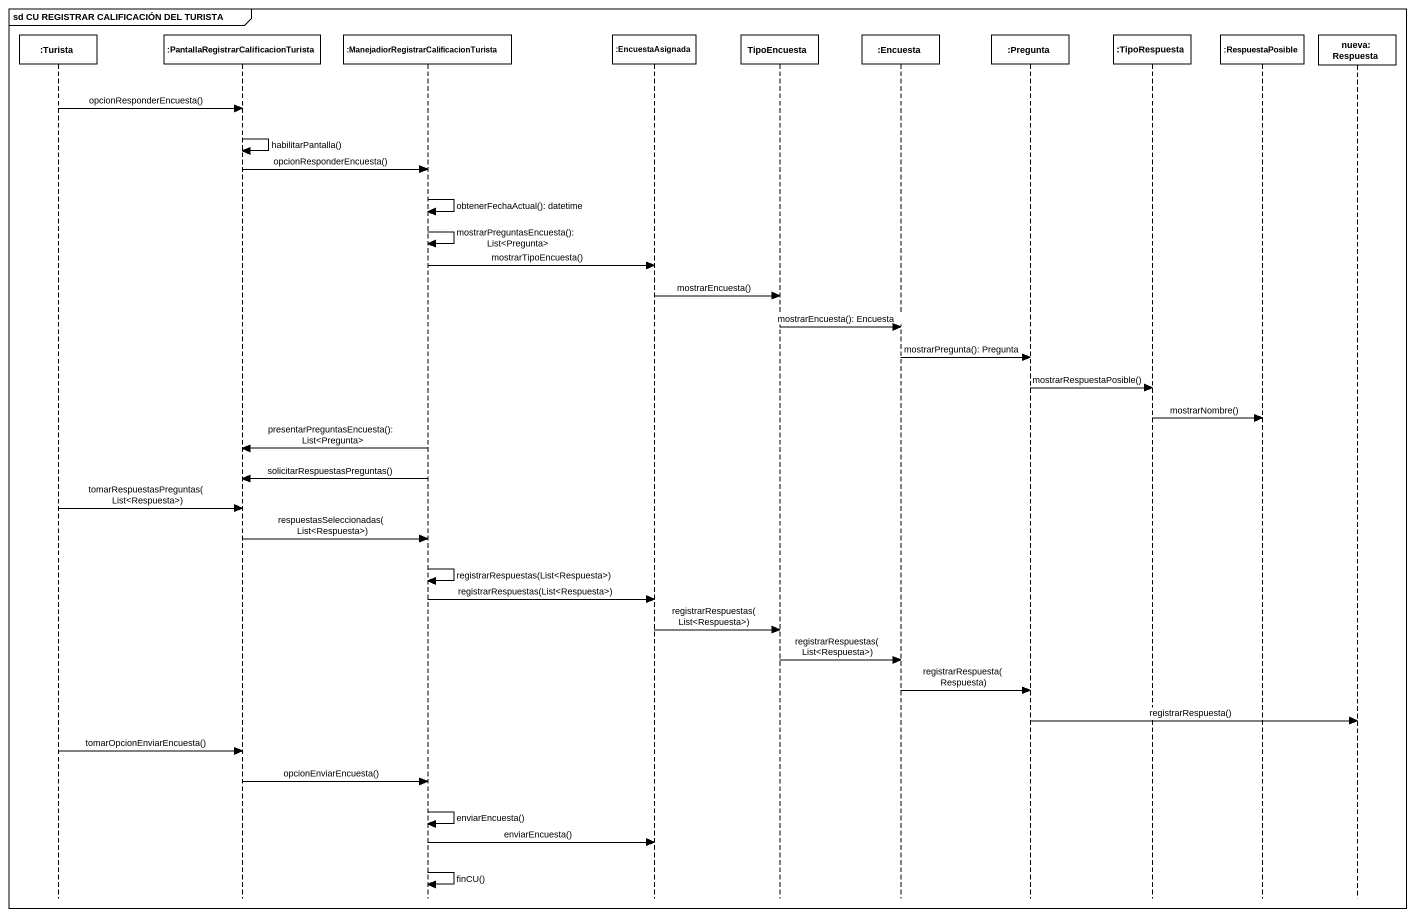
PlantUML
@startuml
mainframe sd CU REGISTRAR CALIFICACIÓN DEL TURISTA
hide footbox
participant ":Turista" as Turista
participant ":PantallaRegistrarCalificacionTurista" as PantallaRegistrarCalificacio
participant ":ManejadiorRegistrarCalificacionTurista" as ManejadiorRegistrarCalificac
participant ":EncuestaAsignada" as EncuestaAsignada
participant TipoEncuesta
participant ":Encuesta" as Encuesta
participant ":Pregunta" as Pregunta
participant ":TipoRespuesta" as TipoRespuesta
participant ":RespuestaPosible" as RespuestaPosible
participant "nueva: Respuesta" as nueva_Respuesta

Turista -> PantallaRegistrarCalificacio : opcionResponderEncuesta()
PantallaRegistrarCalificacio -> PantallaRegistrarCalificacio : habilitarPantalla()
PantallaRegistrarCalificacio -> ManejadiorRegistrarCalificac : opcionResponderEncuesta()
ManejadiorRegistrarCalificac -> ManejadiorRegistrarCalificac : obtenerFechaActual(): datetime
ManejadiorRegistrarCalificac -> ManejadiorRegistrarCalificac : mostrarPreguntasEncuesta(): List<Pregunta>
ManejadiorRegistrarCalificac -> EncuestaAsignada : mostrarTipoEncuesta()
EncuestaAsignada -> TipoEncuesta : mostrarEncuesta()
TipoEncuesta -> Encuesta : mostrarEncuesta(): Encuesta
Encuesta -> Pregunta : mostrarPregunta(): Pregunta
Pregunta -> TipoRespuesta : mostrarRespuestaPosible()
TipoRespuesta -> RespuestaPosible : mostrarNombre()
ManejadiorRegistrarCalificac -> PantallaRegistrarCalificacio : presentarPreguntasEncuesta(): List<Pregunta>
ManejadiorRegistrarCalificac -> PantallaRegistrarCalificacio : solicitarRespuestasPreguntas()
Turista -> PantallaRegistrarCalificacio : tomarRespuestasPreguntas(List<Respuesta>)
PantallaRegistrarCalificacio -> ManejadiorRegistrarCalificac : respuestasSeleccionadas(List<Respuesta>)
ManejadiorRegistrarCalificac -> ManejadiorRegistrarCalificac : registrarRespuestas(List<Respuesta>)
ManejadiorRegistrarCalificac -> EncuestaAsignada : registrarRespuestas(List<Respuesta>)
EncuestaAsignada -> TipoEncuesta : registrarRespuestas(List<Respuesta>)
TipoEncuesta -> Encuesta : registrarRespuestas(List<Respuesta>)
Encuesta -> Pregunta : registrarRespuesta(Respuesta)
Pregunta -> nueva_Respuesta : registrarRespuesta()
Turista -> PantallaRegistrarCalificacio : tomarOpcionEnviarEncuesta()
PantallaRegistrarCalificacio -> ManejadiorRegistrarCalificac : opcionEnviarEncuesta()
ManejadiorRegistrarCalificac -> ManejadiorRegistrarCalificac : enviarEncuesta()
ManejadiorRegistrarCalificac -> EncuestaAsignada : enviarEncuesta()
ManejadiorRegistrarCalificac -> ManejadiorRegistrarCalificac : finCU()
@enduml
